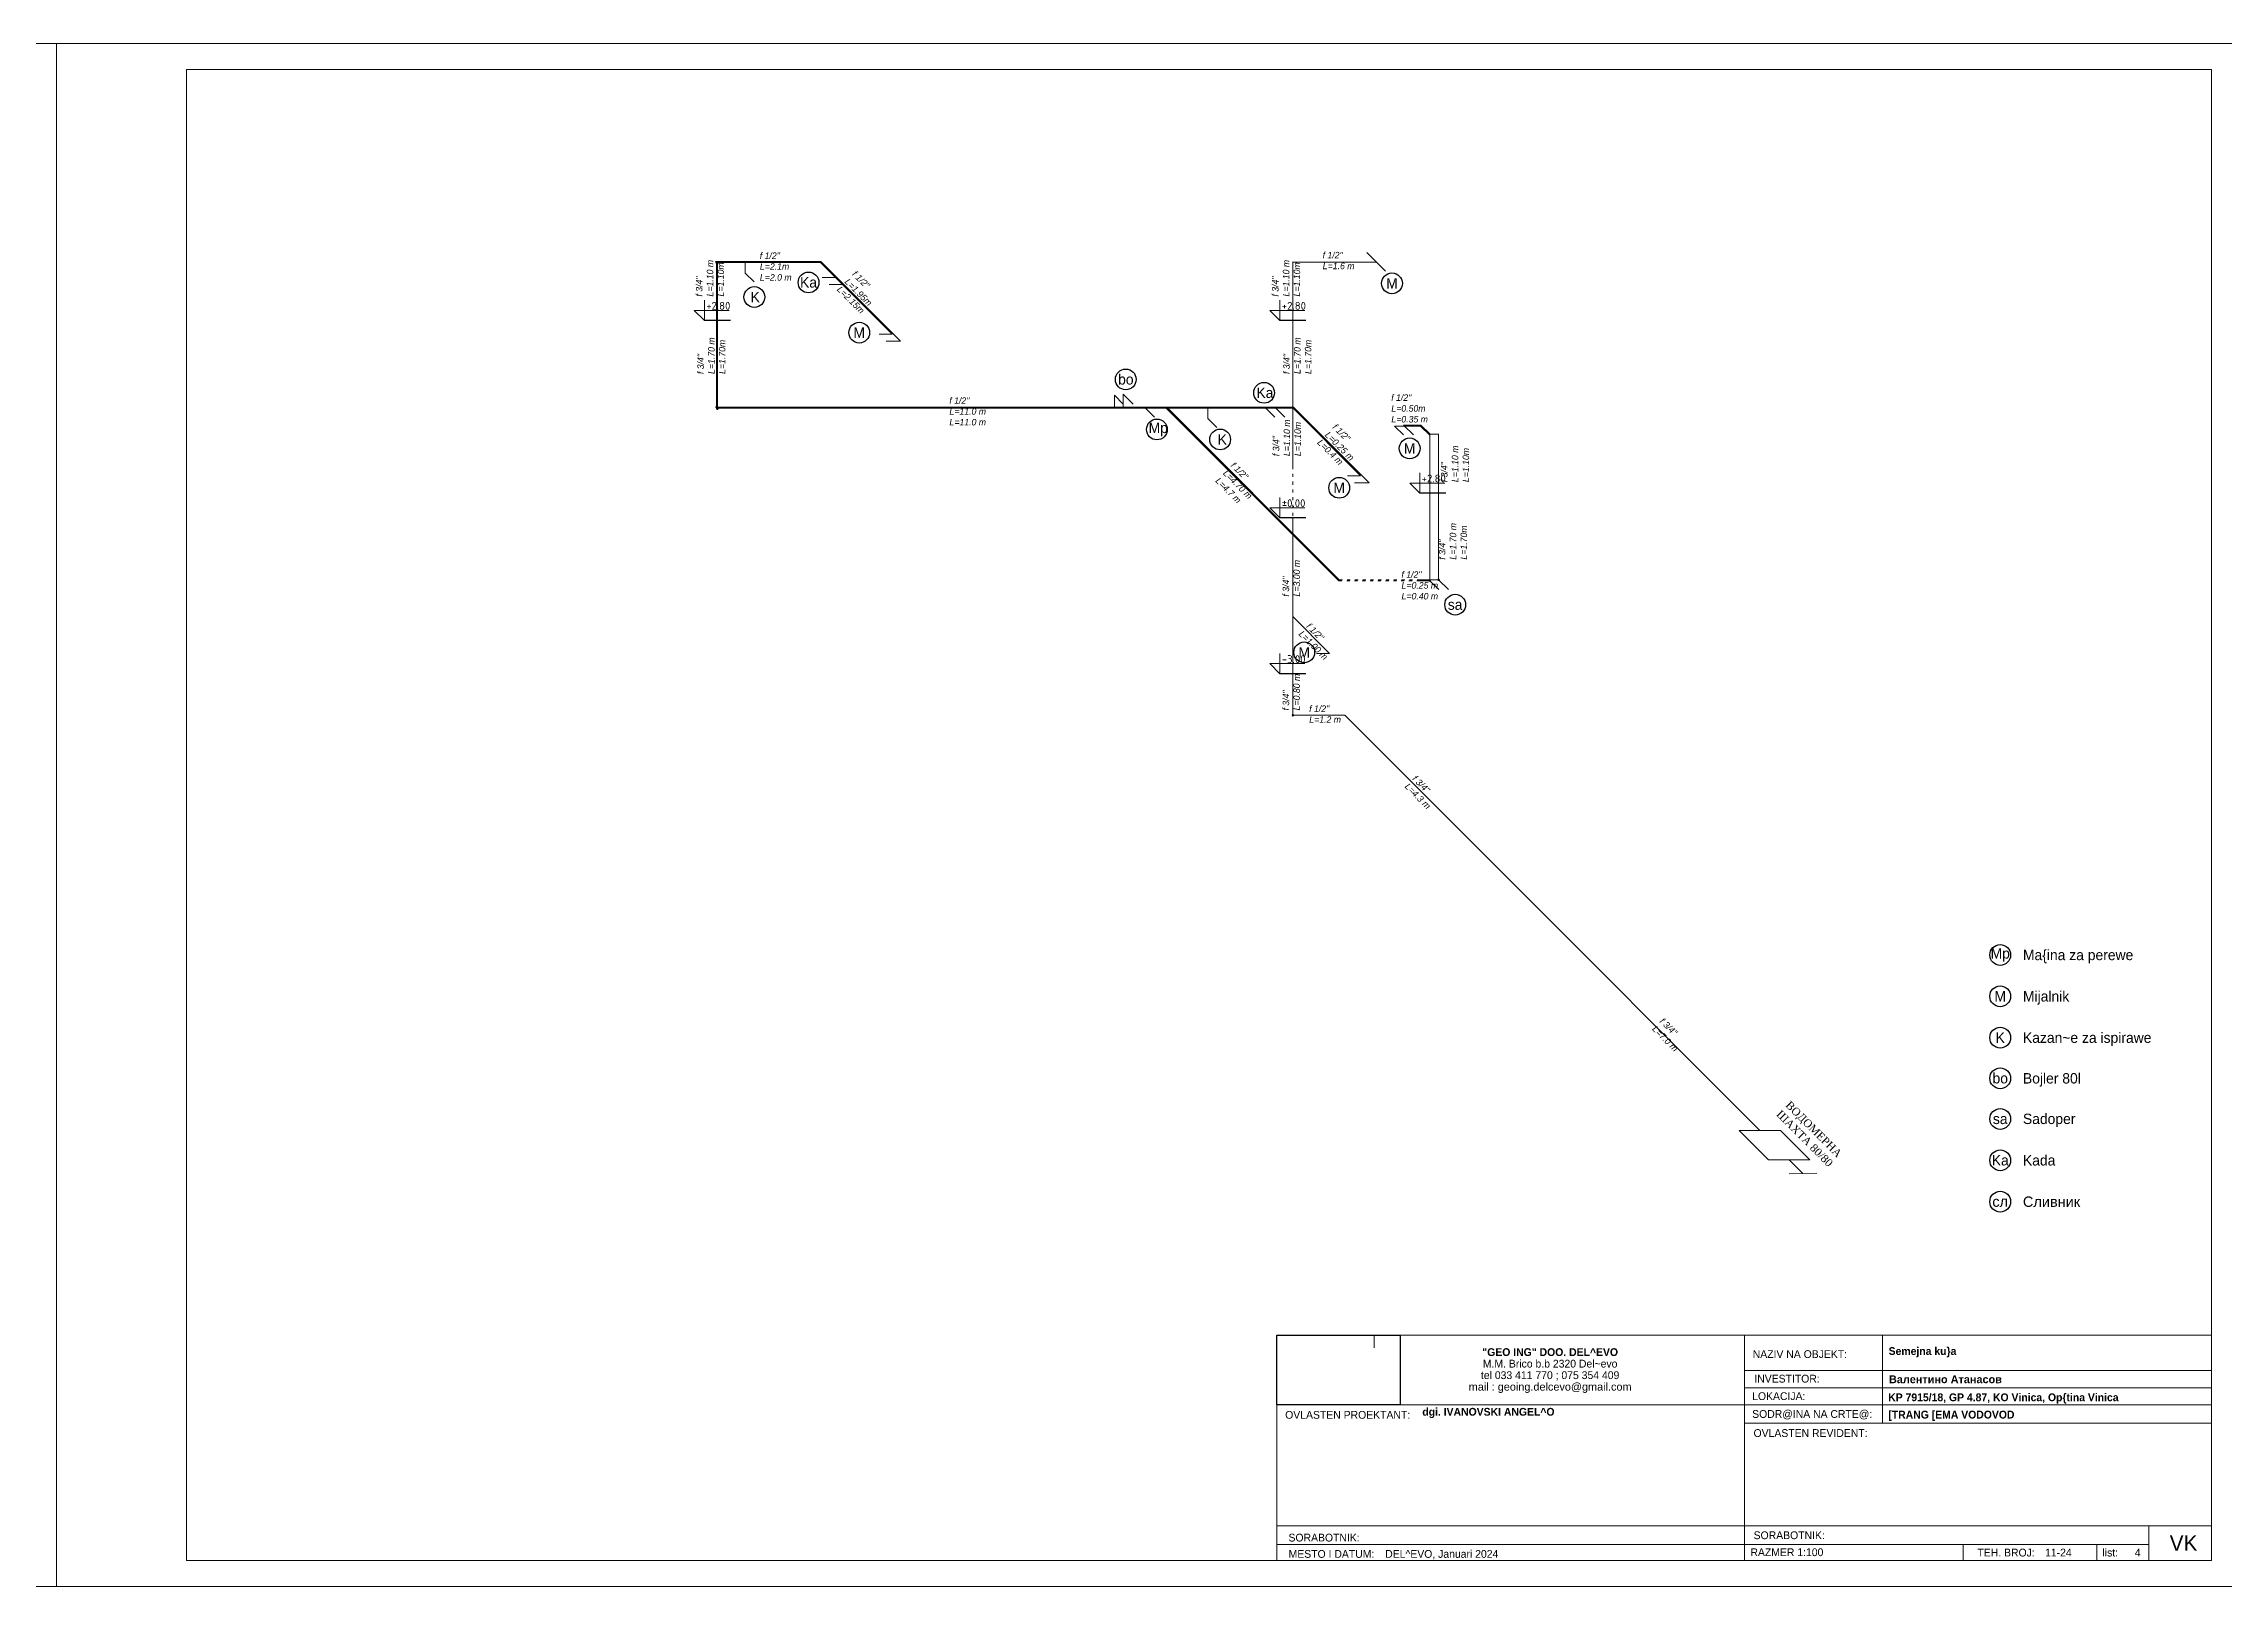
# Model space of a CAD drawing. Header units: millimetres. Extents: x -13678 to 175322, y 9978 to 39678.
# Drawn here: x 91072 to 133072, y 9978 to 39678 of the extents above; entities that cross this region are included whole.
import ezdxf

# ---------------------------------------------------------------- set-up
doc = ezdxf.new("R2010")
doc.units = ezdxf.units.MM
doc.header["$MEASUREMENT"] = 0
doc.linetypes.add('ACAD_ISO03W100', pattern=[30, 12, -18])
doc.linetypes.add('Dot & Dashed', pattern=[670.277762, 317.5, -176.388889, 0, -176.388874])
for name, color, linetype, lineweight in [('0.30', 7, 'Continuous', 30), ('koti', 250, 'Continuous', 13), ('Lines_Pen_No__1', 7, 'Continuous', 13), ('Pecat_Pen_No__1', 7, 'Continuous', 13), ('Roofs_Pen_No__1', 7, 'Continuous', 13), ('Text blocks_Pen_No__1', 7, 'Continuous', 13), ('vodovod', 160, 'Continuous', 35)]:
    doc.layers.add(name, color=color, linetype=linetype, lineweight=lineweight)
for name, color, linetype, lineweight, true_color in [('2D Drafting - General_Pen_No__5', 7, 'Continuous', 13, 0x40a5ff), ('New_Interior - Stair & Railing_Pen_No__166', 7, 'Continuous', 13, 0x97cbff), ('New_Structural - Bearing_Pen_No__168', 7, 'Continuous', 13, 0xfe847a), ('OSKI', 7, 'Continuous', 20, 0x156a84)]:
    doc.layers.add(name, color=color, linetype=linetype, lineweight=lineweight, true_color=true_color)
doc.styles.add('GENERATED_STYLE_1', font='arial.ttf')
doc.styles.add('GENERATED_STYLE_5', font='')
doc.styles.add('GENERATED_STYLE_6', font='times.ttf')
doc.styles.add('KIRILICA', font='')
doc.styles.get('GENERATED_STYLE_5').set_extended_font_data('MAC C Swiss cyrillic', bold=True)
doc.styles.get('KIRILICA').set_extended_font_data('Macedonian Tms', italic=True)
picture_1 = doc.add_image_def('image1.jpg', size_in_pixel=(1216, 687))
pattern_1 = [(45, (0, 0), (-91.92388, 91.92388), [])]

msp = doc.modelspace()

# ---------------------------------------------------------------- hatches: boundary and pattern name
at = {"layer": 'New_Interior - Stair & Railing_Pen_No__166', "linetype": 'Continuous', "lineweight": 13, "true_color": 0x97cbff}
h = msp.add_hatch(dxfattribs=at)
h.set_pattern_fill('STEEL', color=151, style=0, pattern_type=2)
h.set_pattern_definition([(45, (0, 0), (-159.09903, 159.09903), []), (45, (-53.03, 53.03), (-159.09903, 159.09903), [])])
h.paths.add_polyline_path([(114184.5, 32462.2), (114184.4, 32464.3), (114183.8, 32466.4), (114182.9, 32468.4), (114181.6, 32470.2), (114180.1, 32471.7), (114178.3, 32473), (114176.3, 32473.9), (114174.2, 32474.5), (114172, 32474.7), (114169.9, 32474.5), (114167.8, 32473.9), (114165.8, 32473), (114164, 32471.7), (114162.5, 32470.2), (114161.2, 32468.4), (114160.3, 32466.4), (114159.7, 32464.3), (114159.5, 32462.2), (114159.7, 32460), (114160.3, 32457.9), (114161.2, 32455.9), (114162.5, 32454.1), (114164, 32452.6), (114165.8, 32451.3), (114167.8, 32450.4), (114169.9, 32449.9), (114172, 32449.7), (114174.2, 32449.9), (114176.3, 32450.4), (114178.3, 32451.3), (114180.1, 32452.6), (114181.6, 32454.1), (114182.9, 32455.9), (114183.8, 32457.9), (114184.4, 32460)])
at = {"layer": 'New_Structural - Bearing_Pen_No__168', "linetype": 'Continuous', "lineweight": 13, "true_color": 0xfe847a}
h = msp.add_hatch(dxfattribs=at)
h.set_pattern_fill('COMMON_BRICK', color=11, style=0, pattern_type=2)
h.set_pattern_definition(pattern_1)
h.paths.add_polyline_path([(104788.4, 37135.9), (104938.4, 37285.9), (104788.4, 37285.9)])
h = msp.add_hatch(dxfattribs=at)
h.set_pattern_fill('COMMON_BRICK', color=11, style=0, pattern_type=2)
h.set_pattern_definition(pattern_1)
h.paths.add_polyline_path([(91588.4, 24635.9), (91438.4, 24485.9), (91588.4, 24485.9)])

# ---------------------------------------------------------------- linework, layer by layer
at = {"color": 6, "linetype": 'ACAD_ISO03W100', "lineweight": 13, "ltscale": 5}
for p, q in [((115132.8, 31547.2), (115132.8, 30547.2)), ((116017.9, 29337.9), (117517.9, 29337.9)), ((116026.2, 29357.9), (117526.2, 29357.9))]:
    msp.add_line(p, q, dxfattribs=at)
for centre in [(105803.3, 35080.6), (104760.7, 34799.3), (117040.7, 35062.7), (106780.7, 34113.9), (111912.8, 33213.4), (114576.9, 32955.7), (112513.2, 32250.3), (113731.4, 32057.8), (117381.3, 31885.7), (116024, 31126.8), (118258.4, 28876.5), (115350.6, 27958.6), (128755, 22133.6), (128755, 21337.4), (128755, 20541.3), (128755, 19758.8), (128755, 18976.3), (128755, 18180.1), (128755, 17383.9)]:
    msp.add_circle(centre, 200)
at = {"layer": '0.30'}
for p, q in [((104297.8, 34347.2), (103797.8, 34347.2)), ((115382.8, 34347.2), (114882.8, 34347.2)), ((118076.3, 31023.8), (117576.3, 31023.8)), ((115382.8, 30547.2), (114882.8, 30547.2)), ((115382.8, 27547.2), (114882.8, 27547.2))]:
    msp.add_line(p, q, dxfattribs=at)
at = {"layer": '2D Drafting - General_Pen_No__5', "color": 1}
for p, q in [((106042, 35481.3), (104013.7, 35481.3)), ((104013.7, 35481.3), (104033.7, 35461.3)), ((104033.7, 32681.3), (104033.7, 35461.3)), ((106042, 35481.3), (107575.8, 33947.5)), ((106479.8, 35043.5), (106201.5, 35043.5)), ((107575.8, 33947.5), (107297.5, 33947.5)), ((111864.6, 32931.3), (112056.4, 32739.5)), ((111864.6, 32931.3), (111864.6, 32661.3)), ((115142.8, 32681.3), (104033.7, 32681.3)), ((112702.8, 32681.3), (116026.2, 29357.9)), ((114784.6, 32681.3), (114976.4, 32489.5)), ((115142.8, 32681.3), (116598.9, 31225.2)), ((117598.5, 32335.7), (117261.1, 32335.7)), ((117261.1, 32335.7), (117452.9, 32143.9)), ((117598.5, 32335.7), (117776.2, 32157.9)), ((117938.9, 32157.9), (117776.2, 32157.9)), ((117938.9, 29357.9), (117938.9, 32157.9)), ((116598.9, 31225.2), (116320.6, 31225.2)), ((117938.9, 29357.9), (117526.2, 29357.9)), ((117938.9, 29357.9), (118130.7, 29166.1))]:
    msp.add_line(p, q, dxfattribs=at)
at = {"layer": '2D Drafting - General_Pen_No__5'}
for p, q in [((104033.7, 35461.3), (106033.7, 35461.3)), ((104033.7, 35461.3), (104047.8, 35447.2)), ((104047.8, 32647.2), (104047.8, 35447.2)), ((104583.7, 35461.3), (104583.7, 35261.3)), ((106033.7, 35461.3), (107412.5, 34082.5)), ((115141.4, 35468.6), (115132.8, 35477.2)), ((115132.8, 34347.2), (115132.8, 35477.2)), ((116742.3, 35468.6), (115141.4, 35468.6)), ((116742.3, 35468.6), (116554.9, 35656)), ((116742.3, 35468.6), (116914.1, 35296.8)), ((104583.7, 35261.3), (104755.4, 35089.5)), ((106316.5, 35178.5), (106066.5, 35178.5)), ((107412.5, 34082.5), (107162.5, 34082.5)), ((115132.8, 31547.2), (115132.8, 34347.2)), ((111693.7, 32911.3), (111865.4, 32739.5)), ((111693.7, 32911.3), (111693.7, 32661.3)), ((115134.5, 32661.3), (104033.7, 32661.3)), ((104033.7, 32661.3), (104047.8, 32647.2)), ((112293.7, 32661.3), (112465.4, 32489.5)), ((112694.5, 32661.3), (113981.5, 31374.4)), ((112694.5, 32661.3), (116017.9, 29337.9)), ((113493.7, 32661.3), (113493.7, 32461.3)), ((113493.7, 32461.3), (113665.4, 32289.5)), ((114613.7, 32661.3), (114785.4, 32489.5)), ((115132.8, 32647.2), (115147.8, 32647.2)), ((115134.5, 32661.3), (116435.6, 31360.2)), ((117590.2, 32315.7), (117090.2, 32315.7)), ((117090.2, 32315.7), (117262, 32143.9)), ((117590.2, 32315.7), (117767.9, 32137.9)), ((117767.9, 29337.9), (117767.9, 32137.9)), ((116435.6, 31360.2), (116185.6, 31360.2)), ((115132.8, 30547.2), (115132.8, 26747.2)), ((117767.9, 29337.9), (117517.9, 29337.9)), ((117767.9, 29337.9), (117939.7, 29166.1)), ((115132.8, 28647.2), (115839.9, 27940.1)), ((115839.9, 27940.1), (115589.9, 27940.1)), ((116132.8, 26747.2), (115132.8, 26747.2)), ((119173.4, 23706.6), (116132.8, 26747.2)), ((119173.4, 23706.6), (124125.3, 18754.7)), ((124955.8, 17924.2), (124691, 18189)), ((124691.4, 17918.8), (125220.2, 17929.6))]:
    msp.add_line(p, q, dxfattribs=at)
msp.add_lwpolyline([(125091, 18189), (124291, 18189), (123725.3, 18754.7), (124525.3, 18754.7), (125091, 18189)], dxfattribs=at)
at = {"layer": 'koti'}
for p, q in [((103602.8, 34542.2), (103797.8, 34347.2)), ((114687.8, 34542.2), (114882.8, 34347.2)), ((117381.3, 31218.8), (117576.3, 31023.8)), ((114687.8, 30742.2), (114882.8, 30547.2)), ((114687.8, 27742.2), (114882.8, 27547.2))]:
    msp.add_line(p, q, dxfattribs=at)
for points in [[(104277.6, 34542.2), (103602.8, 34542.2)], [(103797.8, 34542.2), (103797.8, 34737.2)], [(103797.8, 34542.2), (103797.8, 34347.2)], [(115362.6, 34542.2), (114687.8, 34542.2)], [(114882.8, 34542.2), (114882.8, 34737.2)], [(114882.8, 34542.2), (114882.8, 34347.2)], [(118056.1, 31218.8), (117381.3, 31218.8)], [(117576.3, 31218.8), (117576.3, 31413.8)], [(117576.3, 31218.8), (117576.3, 31023.8)], [(115362.6, 30742.2), (114687.8, 30742.2)], [(114882.8, 30742.2), (114882.8, 30937.2)], [(114882.8, 30742.2), (114882.8, 30547.2)], [(115362.6, 27742.2), (114687.8, 27742.2)], [(114882.8, 27742.2), (114882.8, 27937.2)], [(114882.8, 27742.2), (114882.8, 27547.2)]]:
    msp.add_lwpolyline(points, dxfattribs=at)
at = {"layer": 'Lines_Pen_No__1', "linetype": 'Continuous'}
for p, q in [((132822, 14812.3), (123833, 14812.3)), ((123833, 13120.2), (132822, 13120.2)), ((128041.9, 10781.4), (128041.9, 10477.8)), ((130615.9, 10781.4), (130615.9, 10477.8))]:
    msp.add_line(p, q, dxfattribs=at)
at = {"layer": 'Lines_Pen_No__1'}
msp.add_line((123833, 10477.8), (123833, 14812.3), dxfattribs=at)
at = {"layer": 'Lines_Pen_No__1', "linetype": 'Continuous', "flags": 128}
for points in [[(114822, 14812.3), (123833, 14812.3)], [(114822, 10477.8), (114822, 14812.3), (123833, 14812.3)], [(126489, 14812.3), (126489, 13120.2)], [(123833, 14130.7), (132822, 14130.7)], [(114822, 13470.7), (123833, 13470.7)], [(123833, 13800.7), (132822, 13800.7)], [(123833, 13470.7), (132822, 13470.7)], [(114822, 11142.3), (132822, 11142.3)], [(131615.9, 10842.3), (131615.9, 10477.8), (131615.9, 11142.3)], [(114822, 10781.4), (131615.9, 10781.4)], [(114822, 10477.8), (132822, 10477.8)]]:
    msp.add_lwpolyline(points, dxfattribs=at)
at = {"layer": 'Lines_Pen_No__1', "linetype": 'Continuous'}
for centre in [(104033.7, 35461.3), (104047.8, 35447.2), (104033.7, 32681.3), (104047.8, 32647.2), (117767.9, 29337.9), (117938.9, 29357.9), (115132.8, 26747.2)]:
    msp.add_circle(centre, 15, dxfattribs=at)
at = {"layer": 'OSKI', "linetype": 'Dot & Dashed'}
msp.add_line((116697, 14812.3), (116697, 14568.7), dxfattribs=at)
at = {"layer": 'Roofs_Pen_No__1'}
for points in [[(49322, 9977.8), (91322, 9977.8), (91322, 39677.8), (49322, 39677.8)], [(91322, 9977.8), (133322, 9977.8), (133322, 39677.8), (91322, 39677.8)], [(93822, 10477.8), (132822, 10477.8), (132822, 39177.8), (93822, 39177.8)]]:
    msp.add_lwpolyline(points, close=True, dxfattribs=at)

# ---------------------------------------------------------------- texts
at = {"color": 7, "lineweight": 15, "char_height": 200, "style": 'GENERATED_STYLE_1'}
for s, insert, width, attachment_point in [('{\\fMAC C Swiss|b0|i0|c0|p34;K}', (104776.1, 34799.3), 250, 5), ('{\\fMAC C Swiss|b0|i0|c0|p34;Ka}', (105803.6, 35080.6), 250, 5), ('{\\fMAC C Swiss|b0|i0|c0|p34;\\H1x;bo}', (111914.8, 33213.4), 250, 5), ('{\\fMAC C Swiss|b0|i0|c0|p34;Ka}', (114593.1, 32955.7), 250, 5), ('{\\fMAC C Swiss|b0|i0|c0|p34;Mp}', (112539.5, 32250.3), 250, 5), ('{\\fMAC C Swiss|b0|i0|c0|p34;K}', (113772.5, 32057.8), 250, 5), ('{\\fMAC C Swiss|b0|i0|c0|p34;sa}', (118256.5, 28876.5), 250, 5), ('{\\fMAC C Swiss|b0|i0|c0|p34;Mp}', (128755, 22133.6), 250, 5), ('{\\fMAC C Swiss|b0|i0|c0|p34;\\H1x;Ma\\{ina za perewe}', (129192.3, 22233.6), 4000, 1), ('{\\fMAC C Swiss|b0|i0|c0|p34;M}', (128755, 21337.4), 250, 5), ('{\\fMAC C Swiss|b0|i0|c0|p34;Mijalnik}', (129192.3, 21437.4), 4000, 1), ('{\\fMAC C Swiss|b0|i0|c0|p34;K}', (128755, 20541.3), 250, 5), ('{\\fMAC C Swiss|b0|i0|c0|p34;Kazan~e za ispirawe}', (129192.3, 20641.3), 4000, 1), ('{\\fMAC C Swiss|b0|i0|c0|p34;\\H1x;bo}', (128755, 19758.8), 250, 5), ('{\\fMAC C Swiss|b0|i0|c0|p34;\\H1x;Bojler 80l}', (129192.3, 19858.8), 4000, 1), ('{\\fMAC C Swiss|b0|i0|c0|p34;sa\\fArial|b0|i0|c204|p34;}', (128755, 18976.3), 250, 5), ('{\\fMAC C Swiss|b0|i0|c0|p34;Sadoper\\fArial|b0|i0|c204|p34;}', (129192.3, 19078.5), 4000, 1), ('{\\fMAC C Swiss|b0|i0|c0|p34;Ka}', (128755, 18180.1), 250, 5), ('{\\fMAC C Swiss|b0|i0|c0|p34;Kada}', (129192.3, 18280.1), 4000, 1), ('{\\H1x;сл}', (128755, 17383.9), 250, 5), ('{\\H1x;Сливник}', (129192.3, 17483.9), 442157.358, 1)]:
    msp.add_mtext(s, dxfattribs=dict(at, insert=insert, width=width, attachment_point=attachment_point))
at = {"color": 7, "lineweight": 15, "extrusion": (0, 0, -1), "char_height": 200, "width": 250, "attachment_point": 5, "text_direction": (-1, 0, 0), "style": 'GENERATED_STYLE_1'}
for insert in [(117040.7, 35062.7), (106780.7, 34113.9), (117381.3, 31885.7), (116024, 31126.8), (115350.6, 27958.6)]:
    msp.add_mtext('{\\fMAC C Swiss|b0|i0|c0|p34;M}', dxfattribs=dict(at, insert=insert))
at = {"layer": 'koti', "char_height": 150, "width": 325.258, "attachment_point": 1}
for s, insert in [('{\\fISOCPEUR|b0|i0|c0|p34;+2.80}', (103833.9, 34704.8)), ('{\\fISOCPEUR|b0|i0|c0|p34;+2.80}', (114918.9, 34704.8)), ('{\\fISOCPEUR|b0|i0|c0|p34;+2.80}', (117612.4, 31381.4)), ('{\\fISOCPEUR|b0|i0|c0|p34;%%P0.00}', (114918.9, 30904.8)), ('{\\fISOCPEUR|b0|i0|c0|p34;-3.00}', (114918.9, 27904.8))]:
    msp.add_mtext(s, dxfattribs=dict(at, insert=insert))
at = {"layer": 'Pecat_Pen_No__1', "linetype": 'Continuous', "insert": (120086.6, 14131.9), "char_height": 150, "attachment_point": 5, "line_spacing_factor": 0.887159, "style": 'GENERATED_STYLE_5'}
msp.add_mtext('\\A1;{\\fMAC C Swiss|b1|i0|c0|p34;"GEO ING" DOO. DEL^ EVO}\\P{\\fMAC C Swiss|b0|i0|c0|p34;M.M. Brico b.b 2320 Del~evo \\Ptel 033 411 770 ; 075 354 409 \\P\\fArial|b0|i0|c0|p34;mail : geoing.delcevo@gmail.com}', dxfattribs=at)
at = {"layer": 'Pecat_Pen_No__1', "linetype": 'Continuous', "style": 'GENERATED_STYLE_5'}
for s, insert, char_height, attachment_point in [('{\\fMAC C Swiss|b0|i0|c0|p34;NAZIV NA OBJEKT:}', (124896.8, 14524), 150, 2), ('{\\fMAC C Swiss|b1|i0|c0|p34;Semejna ku\\}a}', (126605.8, 14583.3), 150, 1), ('{\\fMAC C Swiss|b0|i0|c0|p34;INVESTITOR:}', (124649, 14051.7), 150, 2), ('{\\fArial|b1|i0|c204|p34;Валентино Атанасов}', (126612.1, 14039.3), 150, 1), ('{\\fMAC C Swiss|b0|i0|c0|p34;LOKACIJA:}', (124490.2, 13714.7), 150, 2), ('\\A1;{\\fMAC C Swiss|b1|i0|c0|p34; KP 7915/18, GP 4.87, KO Vinica, Op\\{tina Vinica}', (126541.5, 13692.3), 150, 1), ('{\\fMAC C Swiss|b0|i0|c0|p34;OVLASTEN PROEKTANT:}', (114984, 13354.7), 150, 1), (' {\\fMAC C Swiss|b1|i0|c0|p34;dgi. IVANOVSKI ANGEL^ O}', (117568.8, 13413.4), 150, 1), ('{\\fMAC C Swiss|b0|i0|c0|p34;SODR@INA NA CRTE@:}', (125133.9, 13371.8), 150, 2), ('{\\fMAC C Swiss|b1|i0|c0|p34;[TRANG [EMA VODOVOD}', (126600.1, 13359.3), 150, 1), ('{\\fMAC C Swiss|b0|i0|c0|p34;OVLASTEN REVIDENT:}', (125102.2, 13004.2), 150, 2), ('{\\fMAC C Swiss|b0|i0|c0|p34;SORABOTNIK:}', (115733, 10991.7), 150, 2), ('{\\fMAC C Swiss|b0|i0|c0|p34;SORABOTNIK:}', (124691.3, 11036.8), 150, 2), ('{\\fMAC C Swiss|b0|i0|c0|p34;VK}', (132285.7, 10812.5), 300, 5), ('{\\fMAC C Swiss|b0|i0|c0|p34;MESTO I DATUM:}', (115874.9, 10677.5), 150, 2), ('{\\fMAC C Swiss|b0|i0|c0|p34;DEL^ EVO, Januari 2024}', (116909.8, 10677.5), 150, 1), ('{\\fMAC C Swiss|b0|i0|c0|p0;\\A1;RAZMER 1:100^I}', (123944.1, 10710), 150, 1), ('{\\fMAC C Swiss|b0|i0|c0|p34;TEH. BROJ:}', (128868.5, 10703.3), 150, 2), ('{\\fMAC C Swiss|b0|i0|c0|p34;11-24}', (129618.4, 10703.3), 150, 1), ('{\\fMAC C Swiss|b0|i0|c0|p34;list:}', (130723.3, 10703.3), 150, 1)]:
    msp.add_mtext(s, dxfattribs=dict(at, insert=insert, char_height=char_height, attachment_point=attachment_point))
at = {"layer": 'Pecat_Pen_No__1', "linetype": 'Continuous', "insert": (131346.8, 10703.3), "char_height": 150, "width": 54.318, "attachment_point": 1, "style": 'GENERATED_STYLE_5'}
msp.add_mtext('{\\fMAC C Swiss|b0|i0|c0|p34;4}', dxfattribs=at)
at = {"layer": 'Text blocks_Pen_No__1', "linetype": 'Continuous', "insert": (124713.3, 19335.7), "char_height": 150, "attachment_point": 1, "rotation": 315, "style": 'GENERATED_STYLE_6'}
msp.add_mtext('ВОДОМЕРНА\\PШАХТА 80/80', dxfattribs=at)
at = {"layer": 'vodovod', "ltscale": 50, "char_height": 125, "width": 753.738, "attachment_point": 1, "style": 'KIRILICA'}
for s, insert, rotation in [("f 3/4''\\P{\\fArial|b0|i1|c0|p34;L}=1.10 m\\P{\\fArial|b0|i1|c0|p34;\\C1;L\\fMacedonian Tms|b0|i1|c0|p18;=1.10m}", (103635.2, 34808), 90), ("f 1/2''\\P{\\fArial|b0|i1|c0|p34;L}=1.95m\\P{\\fArial|b0|i1|c0|p34;\\C1;L\\fMacedonian Tms|b0|i1|c0|p18;=2.15m}", (106723.7, 35317.6), 315), ("f 3/4''\\P{\\fArial|b0|i1|c0|p34;L}=1.10 m\\P{\\fArial|b0|i1|c0|p34;\\C1;L\\fMacedonian Tms|b0|i1|c0|p18;=1.10m}", (114730.3, 34808), 90), ("f 3/4''\\P{\\fArial|b0|i1|c0|p34;L}=1.70 m\\P{\\fArial|b0|i1|c0|p34;\\C1;L\\fMacedonian Tms|b0|i1|c0|p18;=1.70m}", (103661.1, 33316.6), 90), ("f 3/4''\\P{\\fArial|b0|i1|c0|p34;L}=1.70 m\\P{\\fArial|b0|i1|c0|p34;\\C1;L\\fMacedonian Tms|b0|i1|c0|p18;=1.70m}", (114945.8, 33316.6), 90), ("f 3/4''\\P{\\fArial|b0|i1|c0|p34;L}=1.10 m\\P{\\fArial|b0|i1|c0|p34;\\C1;L\\fMacedonian Tms|b0|i1|c0|p18;=1.10m}", (114744.8, 31735.8), 90), ("f 1/2''\\P{\\fArial|b0|i1|c0|p34;L}=0.25 m\\P{\\fArial|b0|i1|c0|p34;\\C1;L\\fMacedonian Tms|b0|i1|c0|p18;=0.4 m}", (115974.3, 32370.5), 315), ("f 3/4''\\P{\\fArial|b0|i1|c0|p34;L}=1.10 m\\P{\\fArial|b0|i1|c0|p34;\\C1;L\\fMacedonian Tms|b0|i1|c0|p18;=1.10m}", (117984.6, 31234.5), 90), ("f 1/2''\\P{\\fArial|b0|i1|c0|p34;L}=4.70 m\\P{\\fArial|b0|i1|c0|p34;\\C1;L\\fMacedonian Tms|b0|i1|c0|p18;=4.7 m}", (114012, 31632.9), 315), ("f 3/4''\\P{\\fArial|b0|i1|c0|p34;L}=1.70 m\\P{\\fArial|b0|i1|c0|p34;\\C1;L\\fMacedonian Tms|b0|i1|c0|p18;=1.70m}", (117944.5, 29743.1), 90), ("f 3/4''\\P{\\fArial|b0|i1|c0|p34;L}=3.00 m", (114934.7, 29032.5), 90), ("f 1/2''\\P{\\fArial|b0|i1|c0|p34;L}=1.00 m", (115468.3, 28536.5), 315), ("f 3/4''\\P{\\fArial|b0|i1|c0|p34;L}=0.80 m", (114934.7, 26840), 90), ("f 3/4''\\P{\\fArial|b0|i1|c0|p34;L}=4.3 {\\fArial|b0|i1|c0|p34;m}", (117510.9, 25601.3), 315), ("f 3/4''\\P{\\fArial|b0|i1|c0|p34;L}=7.0 {\\fArial|b0|i1|c0|p34;m}", (122275.9, 20933.1), 315)]:
    msp.add_mtext(s, dxfattribs=dict(at, insert=insert, rotation=rotation))
for s, insert in [("f 1/2''\\P{\\fArial|b0|i1|c0|p34;L}=2.1m\\P{\\fArial|b0|i1|c0|p34;\\C1;L\\fMacedonian Tms|b0|i1|c0|p18;=2.0 m}", (104865.3, 35657.7)), ("f 1/2''\\P{\\fArial|b0|i1|c0|p34;L}=1.6 m", (115705.5, 35669.2)), ("f 1/2''\\P{\\fArial|b0|i1|c0|p34;L}=11.0 m\\P{\\fArial|b0|i1|c0|p34;\\C1;L\\fMacedonian Tms|b0|i1|c0|p18;=11.0 m}", (108516, 32869.4)), ("f 1/2''\\P{\\fArial|b0|i1|c0|p34;L}=0.50m\\P{\\fArial|b0|i1|c0|p34;\\C1;L\\fMacedonian Tms|b0|i1|c0|p18;=0.35 m}", (117026.6, 32926.1)), ("f 1/2''\\P{\\fArial|b0|i1|c0|p34;L}=0.25 m\\P{\\fArial|b0|i1|c0|p34;\\C1;L\\fMacedonian Tms|b0|i1|c0|p18;=0.40 m}", (117222.9, 29519.4)), ("f 1/2''\\P{\\fArial|b0|i1|c0|p34;L}=1.2 m", (115445.6, 26936.8))]:
    msp.add_mtext(s, dxfattribs=dict(at, insert=insert))

# ---------------------------------------------------------------- pictures from other files: only their frames are drawn
image = msp.add_image(picture_1, insert=(114822, 13470.7), size_in_units=(2374.5, 1341.5))
image.dxf.flags = 7

doc.saveas('drawing.dxf')
